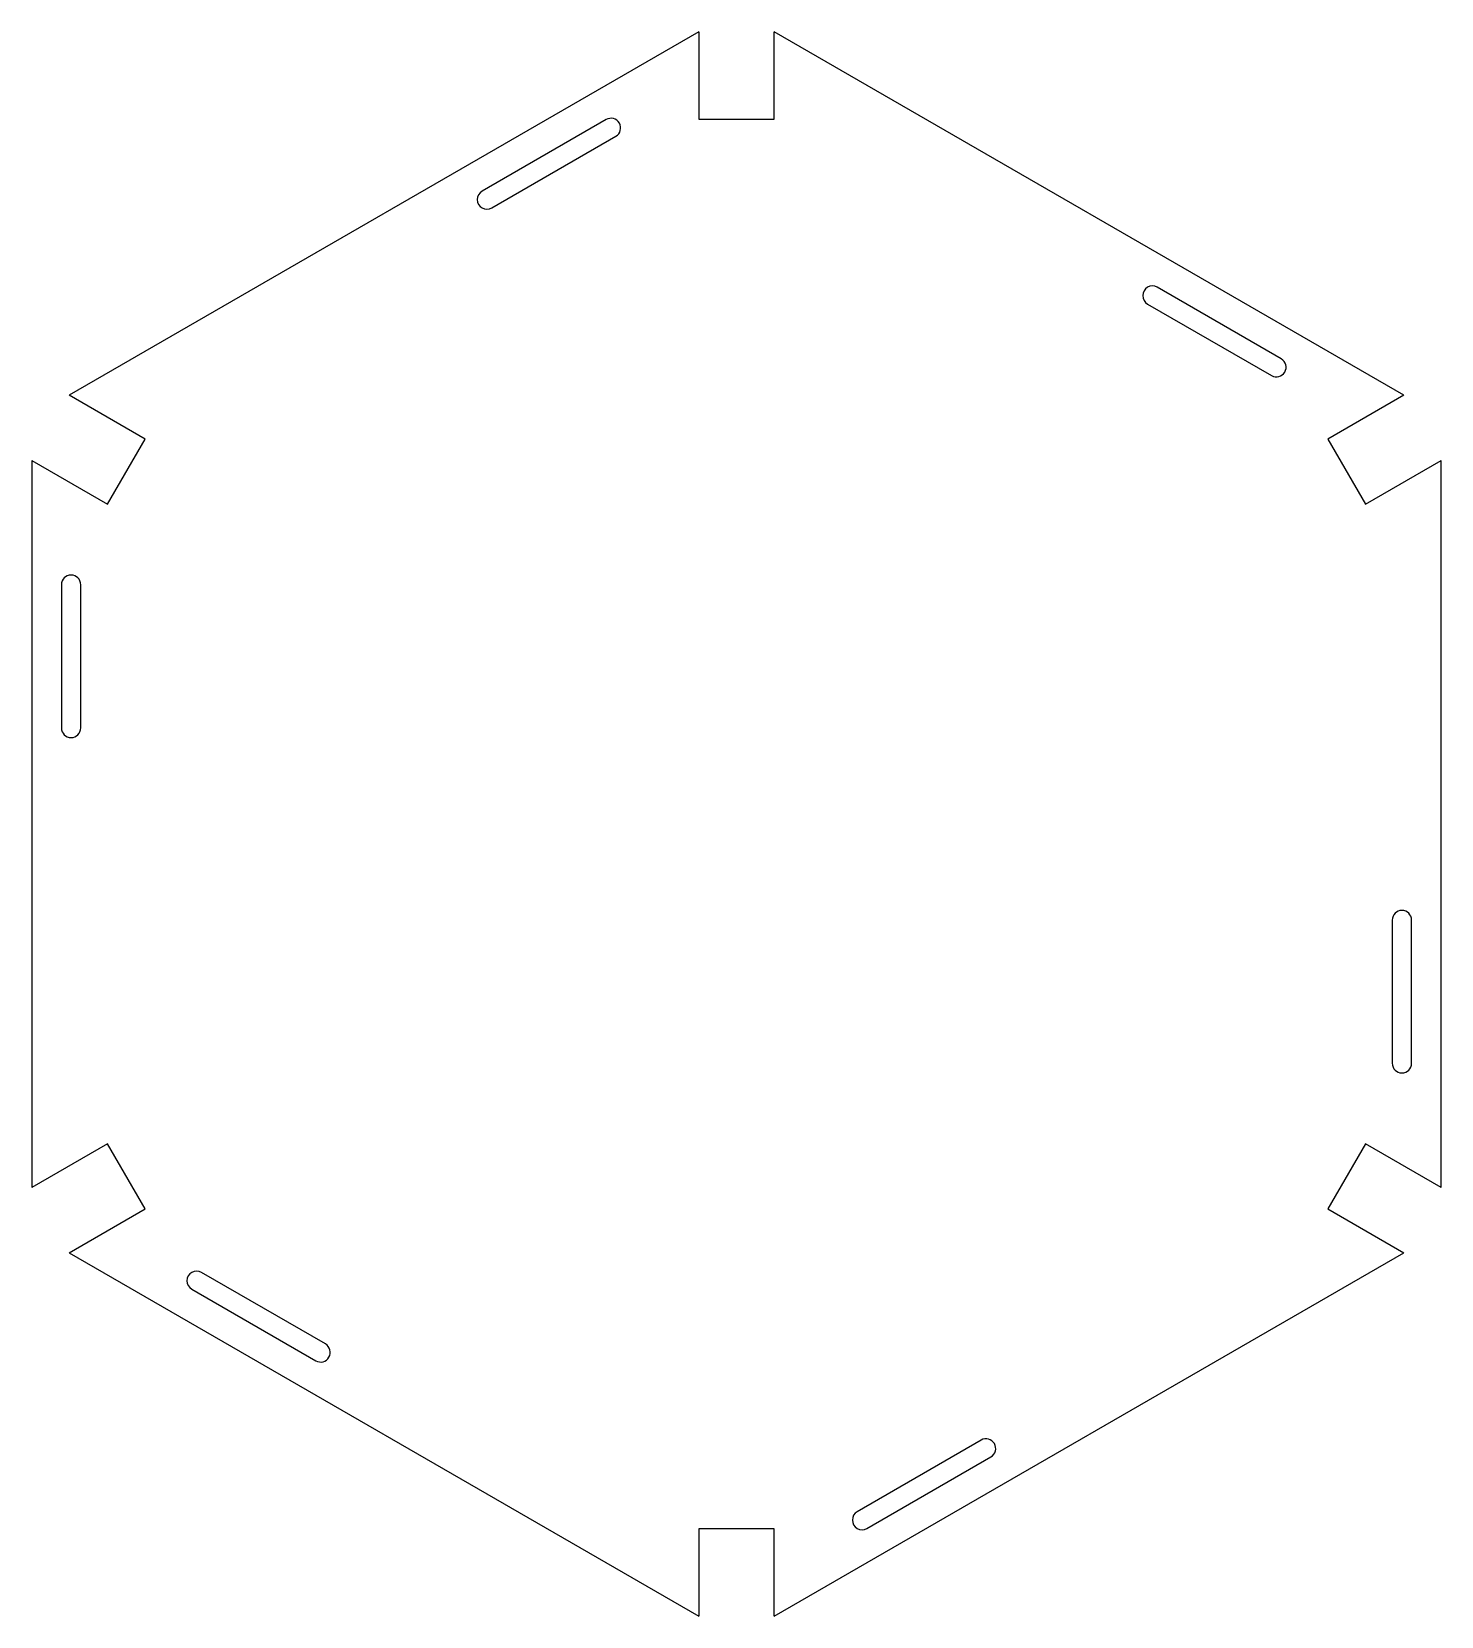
# Model space of a CAD drawing. Header units: millimetres. Extents: x -250 to 250, y -281 to 281.
import ezdxf

# ---------------------------------------------------------------- set-up
doc = ezdxf.new("R2010")
doc.units = ezdxf.units.MM
doc.layers.add('Sketch068', color=7, linetype='CONTINUOUS')

msp = doc.modelspace()

# ---------------------------------------------------------------- linework, layer by layer
at = {"layer": 'Sketch068'}
for p, q in [((-13.335, 280.998), (-236.684, 152.047)), ((-13.335, 280.998), (-13.335, 249.962)), ((13.335, 249.962), (13.335, 280.998)), ((236.684, 152.047), (13.335, 280.998)), ((-46.2357, 249.831), (-90.2298, 224.431)), ((-13.335, 249.962), (13.335, 249.962)), ((-86.8008, 218.492), (-42.8067, 243.892)), ((193.242, 164.957), (149.248, 190.357)), ((145.819, 184.418), (189.813, 159.018)), ((-209.806, 136.529), (-236.684, 152.047)), ((236.684, 152.047), (209.806, 136.529)), ((-223.141, 113.433), (-209.806, 136.529)), ((209.806, 136.529), (223.141, 113.433)), ((-250.019, 128.951), (-250.019, -128.951)), ((-250.019, 128.951), (-223.141, 113.433)), ((223.141, 113.433), (250.019, 128.951)), ((250.019, -128.951), (250.019, 128.951)), ((-239.478, 84.8743), (-239.478, 34.0743)), ((-232.62, 34.0743), (-232.62, 84.8743)), ((232.62, -34.0743), (232.62, -84.8743)), ((239.478, -84.8743), (239.478, -34.0743)), ((-223.141, -113.433), (-250.019, -128.951)), ((-209.806, -136.529), (-223.141, -113.433)), ((223.141, -113.433), (209.806, -136.529)), ((250.019, -128.951), (223.141, -113.433)), ((-236.684, -152.047), (-209.806, -136.529)), ((209.806, -136.529), (236.684, -152.047)), ((-236.684, -152.047), (-13.335, -280.998)), ((13.335, -280.998), (236.684, -152.047)), ((-145.819, -184.418), (-189.813, -159.018)), ((-193.242, -164.957), (-149.248, -190.357)), ((86.8008, -218.492), (42.8067, -243.892)), ((46.2357, -249.831), (90.2298, -224.431)), ((13.335, -249.962), (-13.335, -249.962)), ((-13.335, -249.962), (-13.335, -280.998)), ((13.335, -280.998), (13.335, -249.962))]:
    msp.add_line(p, q, dxfattribs=at)
for centre, start, end in [((-44.5212, 246.862), -60, 120), ((-88.5153, 221.462), 120, -60), ((147.534, 187.387), 60, -120), ((191.528, 161.987), -120, 60), ((-236.049, 84.8743), 0, 180), ((-236.049, 34.0743), 180, 0), ((236.049, -34.0743), 0, 180), ((236.049, -84.8743), 180, 0), ((-191.528, -161.987), 60, -120), ((-147.534, -187.387), -120, 60), ((88.5153, -221.462), -60, 120), ((44.5212, -246.862), 120, -60)]:
    msp.add_arc(centre, 3.429, start, end, dxfattribs=at)

doc.saveas('drawing.dxf')
